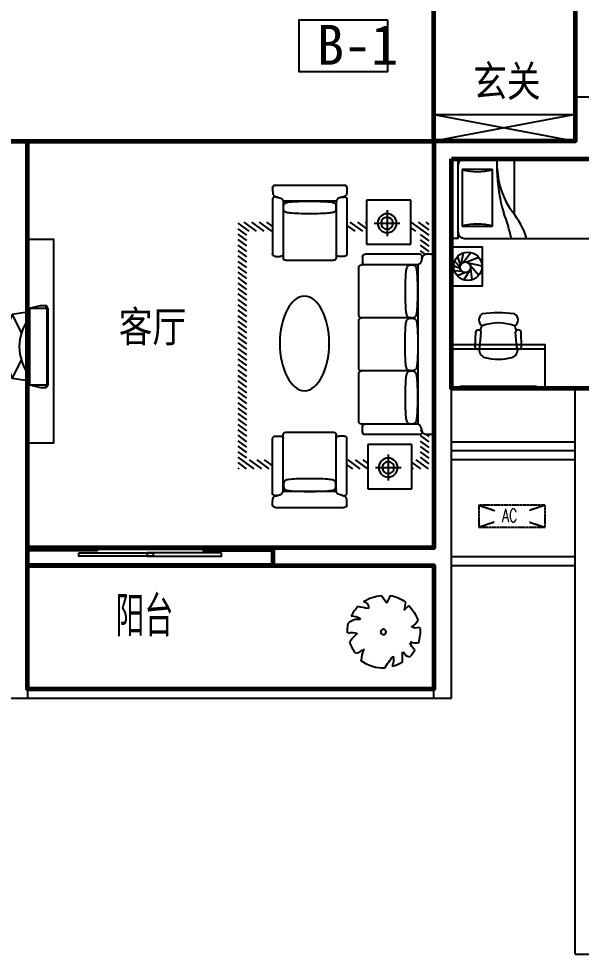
# Model space of a CAD drawing. Extents: x 4841515 to 4876615, y -1283548 to -1262748.
# Drawn here: x 4847616 to 4853985, y -1283548 to -1272962 of the extents above; entities that cross this region are included whole.
import ezdxf

# ---------------------------------------------------------------- set-up
doc = ezdxf.new("R2010")
doc.units = 0
doc.header["$MEASUREMENT"] = 0
doc.linetypes.add('DASH', pattern=[0.35, 0.25, -0.1])
doc.layers.get('0').update_dxf_attribs({"linetype": 'CONTINUOUS'})
for name, color, linetype in [('2', 2, 'CONTINUOUS'), ('F', 8, 'CONTINUOUS'), ('F1', 8, 'CONTINUOUS'), ('FURN', 8, 'CONTINUOUS'), ('I-FURN', 252, 'CONTINUOUS'), ('KTIAO', 124, 'CONTINUOUS'), ('PUB_TEXT', 7, 'CONTINUOUS'), ('WALL', 2, 'CONTINUOUS'), ('WINDOW', 4, 'CONTINUOUS'), ('阳台', 6, 'CONTINUOUS')]:
    doc.layers.add(name, color=color, linetype=linetype)
for name, color, linetype, lineweight in [('GT_卧室', 1, 'CONTINUOUS', 60), ('GT_客厅', 2, 'CONTINUOUS', 60), ('GT_玄关', 40, 'CONTINUOUS', 60), ('GT_过道', 30, 'CONTINUOUS', 60), ('GT_门', 245, 'CONTINUOUS', 60), ('GT_阳台', 6, 'CONTINUOUS', 60)]:
    doc.layers.add(name, color=color, linetype=linetype, lineweight=lineweight)
doc.styles.add('-黑体', font='simhei.ttf', dxfattribs={"width": 0.8})
doc.styles.add('_ROMANC', font='ROMANC', dxfattribs={"width": 0.6})
doc.styles.add('ATT', font='TXT')
doc.styles.add('DIM_FONT', font='SIMPLEX.shx', dxfattribs={"width": 0.8})
doc.styles.add('黑体', font='simhei.ttf')

# ---------------------------------------------------------------- blocks, each defined once
blk = doc.blocks.new('A$C4F080291')
at = {"layer": 'F'}
for p, q in [((240.4, 550), (240.4, 550)), ((248.1, 499.5), (240.4, 550)), ((275.1, 554.7), (248.1, 499.5))]:
    blk.add_line(p, q, dxfattribs=at)
blk.add_circle((272.1, 274), 19.8, dxfattribs=at)
for centre, radius, start, end in [((233.4, 481.7), 116.3, 169.87002, 201.86483), ((272.8, 276.6), 273.1, 96.76061, 124.31007), ((272.8, 276.6), 278.1, 63.11015, 89.54254), ((839.2, 406), 456.3, 164.92026, 173.01233), ((272.8, 276.6), 275.9, 135.99951, 161.053), ((134.7, 500.3), 67.4, 210.62515, 266.72966), ((517.8, 187.2), 304.2, 103.05369, 115.60698), ((272.8, 276.6), 271.8, 18.94599, 49.57486), ((84.2, 435.4), 100.1, 223.77231, 258.30766), ((509.9, 325.6), 45.2, 61.57441, 152.64411), ((272.8, 276.6), 275.1, 172.68302, 187.5085), ((-0.1, 415.8), 104.6, 271.84405, 306.19832), ((761.6, 841), 574.3, 239.46134, 247.43869), ((272.8, 276.6), 270.5, 348.54953, 7.23532), ((26.6, 315.8), 79.7, 250.6201, 294.53976), ((-626.5, 727), 846.1, 319.67521, 324.9454), ((467.3, 133.9), 114.2, 50.986, 89.7843), ((429.7, 160.9), 92.2, 1.88998, 64.194), ((272.8, 276.6), 271.3, 200.9099, 218.97531), ((179.8, 78.4), 121.1, 128.73075, 166.85289), ((-914.8, 167.6), 1018.9, 354.04005, 0.29866), ((273.9, 92.6), 155.6, 347.27587, 19.92692), ((405.1, 62.2), 84.7, 29.75734, 79.75378), ((272.8, 276.6), 273.3, 320.05745, 335.66153), ((-16.3, 178.2), 339.9, 328.37053, 343.63966), ((581, 162.3), 282.6, 196.39216, 210.73156), ((272.8, 276.6), 276.6, 230.95519, 270.05442), ((272.8, 276.6), 266.5, 284.13878, 304.99111)]:
    blk.add_arc(centre, radius, start, end, dxfattribs=at)
blk = doc.blocks.new('M_C5')
for p, q in [((-71, 21), (-106, 120)), ((-60, 63), (-50, 152)), ((-28, 86), (7, 160)), ((-9, 88), (59, 149)), ((12, 83), (112, 114)), ((-54, -14), (-154, 45)), ((26, 75), (152, 50)), ((42, 53), (156, -35)), ((48, 21), (102, -123)), ((-26, -30), (-153, -47)), ((14, -26), (-99, -126)), ((41, -2), (5, -160))]:
    blk.add_line(p, q)
for centre, radius in [((0, 0), 160), ((-11, 28), 60)]:
    blk.add_circle(centre, radius)
at = {"width": 0.8, "flags": 9}
for tag in ['XSIZE', 'YSIZE']:
    blk.add_attdef(tag, (0, 0), '', height=0.5, dxfattribs=at)
blk = doc.blocks.new('ddeq')
at = {"layer": 'FURN'}
for p, q in [((-900, 0), (0, 0)), ((0, -74), (0, 0)), ((-900, -74), (-900, 0)), ((-900, -74), (0, -74)), ((-900, -148), (-900, -1972)), ((-121, -120), (-762, -120)), ((-762, -120), (-762, -465)), ((-121, -465), (-121, -120)), ((0, -148), (0, -1972)), ((-762, -465), (-121, -465)), ((-160, -518), (0, -518)), ((-632, -715), (0, -715)), ((-74, -2046), (-826, -2046))]:
    blk.add_line(p, q, dxfattribs=at)
for centre, radius, start, end in [((-826, -148), 74, 90, 180), ((-74, -148), 74, 0, 90), ((-1354, -293), 616, 343.7398, 16.2602), ((471, -293), 616, 163.7398, 196.2602), ((-140, -2065), 1547, 89.2582, 107.8034), ((-68, -1423), 906, 92.5398, 126.0403), ((-1275, 1097), 1814, 281.9426, 291.4069), ((-1156, -18), 871, 287.0626, 309.5461), ((-826, -1972), 74, 180, 270), ((-74, -1972), 74, 270, 0)]:
    blk.add_arc(centre, radius, start, end, dxfattribs=at)
blk = doc.blocks.new('A$C0A224319')
at = {"layer": 'KTIAO', "linetype": 'DASH'}
for p, q in [((0, 250), (0, 0)), ((750, 250), (0, 250)), ((0, 250), (177, 191)), ((750, 250), (573, 191)), ((750, 0), (750, 250)), ((172, 57), (0, 0)), ((0, 0), (750, 0)), ((575, 58), (750, 0))]:
    blk.add_line(p, q, dxfattribs=at)
at = {"layer": 'KTIAO', "style": '_ROMANC', "width": 0.7}
blk.add_text('AC', height=148.6, rotation=360, dxfattribs=at).set_placement((261, 60))
at = {"layer": 'KTIAO', "style": 'DIM_FONT', "oblique": 360, "width": 0.6, "flags": 9}
for tag in ['YSIZE', 'XSIZE']:
    blk.add_attdef(tag, (0, 0), '', height=0.5, rotation=360, dxfattribs=at)
blk = doc.blocks.new('A$C0E8A3607')
for p, q in [((70, 205), (101, 402)), ((101, 402), (316, 296)), ((826, 402), (618, 296)), ((856, 205), (826, 402)), ((30, 205), (0, 81)), ((30, 205), (897, 205)), ((30, 205), (30, 0)), ((897, 205), (897, 0)), ((897, 205), (897, 0)), ((897, 205), (927, 81)), ((0, 81), (0, 16)), ((30, 0), (0, 16)), ((32, 10), (2, 25)), ((30, 10), (897, 10)), ((895, 10), (925, 25)), ((897, 0), (927, 16)), ((927, 81), (927, 16)), ((30, 0), (897, 0))]:
    blk.add_line(p, q)
for centre, radius, start, end in [((463, -508), 979, 68.2528, 111.7472), ((467, -193), 511, 50.9799, 129.0201)]:
    blk.add_arc(centre, radius, start, end)
blk = doc.blocks.new('沙发001')
for p, q in [((-990, 0), (990, 0)), ((-1306, -203), (-1406, -63)), ((-1277, -156), (-1349, -56)), ((-1216, -156), (-1287, -56)), ((-1154, -156), (-1226, -56)), ((-1093, -156), (-1164, -56)), ((-1031, -156), (-1103, -56)), ((-1019, -88), (-1041, -56)), ((-1020, -30), (-1020, -70)), ((-1020, -70), (-1020, -78)), ((-1020, -78), (-1019, -85)), ((-1019, -85), (-1018, -92)), ((-1018, -92), (-1017, -99)), ((-1017, -99), (-1015, -104)), ((-1015, -104), (-1013, -110)), ((1015, -104), (1013, -110)), ((1017, -99), (1015, -104)), ((1018, -92), (1017, -99)), ((1019, -85), (1018, -92)), ((1020, -78), (1019, -85)), ((1020, -30), (1020, -70)), ((1020, -70), (1020, -78)), ((1060, -156), (1020, -100)), ((1122, -156), (1050, -56)), ((1183, -156), (1112, -56)), ((1245, -156), (1173, -56)), ((1382, -262), (1235, -56)), ((1382, -176), (1296, -56)), ((1382, -90), (1358, -56)), ((-1334, -248), (-1406, -149)), ((-1017, -147), (-1020, -154)), ((-1020, -154), (-1020, -777)), ((-1013, -142), (-1017, -147)), ((-1013, -110), (-1011, -114)), ((-1009, -138), (-1013, -142)), ((-1011, -114), (-1007, -118)), ((-1003, -135), (-1009, -138)), ((-1007, -118), (-1004, -122)), ((-1004, -122), (-1000, -125)), ((-996, -133), (-1003, -135)), ((-1000, -125), (-995, -127)), ((-987, -133), (-996, -133)), ((-995, -127), (-990, -130)), ((-990, -130), (-985, -131)), ((-970, -156), (-989, -130)), ((-978, -134), (-987, -133)), ((-985, -131), (-980, -133)), ((-980, -133), (-974, -134)), ((-967, -137), (-978, -134)), ((-974, -134), (-968, -136)), ((-968, -136), (-963, -137)), ((-963, -137), (-957, -138)), ((-957, -138), (-952, -140)), ((-952, -140), (-946, -141)), ((-946, -141), (-941, -143)), ((-941, -143), (-936, -145)), ((-936, -145), (-931, -147)), ((-931, -147), (-926, -149)), ((-926, -149), (-921, -152)), ((-921, -152), (-916, -155)), ((-916, -155), (-912, -159)), ((-912, -159), (-908, -165)), ((-908, -165), (-905, -172)), ((-905, -172), (-902, -180)), ((-902, -180), (-901, -191)), ((900, -182), (-902, -182)), ((-901, -191), (-900, -203)), ((-900, -203), (-900, -820)), ((-890, -215), (-887, -211)), ((-887, -211), (-884, -207)), ((-884, -207), (-880, -203)), ((-880, -203), (-876, -200)), ((-876, -200), (-869, -197)), ((-869, -197), (-861, -195)), ((-861, -195), (-850, -193)), ((-850, -193), (-837, -191)), ((-837, -191), (-820, -189)), ((-820, -189), (-800, -187)), ((-800, -187), (-777, -186)), ((-777, -186), (-752, -184)), ((-752, -184), (-724, -183)), ((-724, -183), (-695, -182)), ((-695, -182), (-664, -182)), ((-664, -182), (-632, -181)), ((-632, -181), (-600, -181)), ((-600, -181), (-568, -181)), ((-568, -181), (-536, -182)), ((-536, -182), (-505, -182)), ((-505, -182), (-476, -183)), ((-476, -183), (-448, -184)), ((-448, -184), (-423, -186)), ((-423, -186), (-400, -187)), ((-400, -187), (-380, -189)), ((-380, -189), (-363, -191)), ((-363, -191), (-350, -193)), ((-350, -193), (-339, -195)), ((-339, -195), (-331, -197)), ((-331, -197), (-324, -200)), ((-324, -200), (-320, -203)), ((-320, -203), (-316, -207)), ((-316, -207), (-313, -211)), ((-313, -211), (-310, -215)), ((-287, -211), (-290, -215)), ((-284, -207), (-287, -211)), ((-280, -203), (-284, -207)), ((-276, -200), (-280, -203)), ((-269, -197), (-276, -200)), ((-261, -195), (-269, -197)), ((-250, -193), (-261, -195)), ((-237, -191), (-250, -193)), ((-220, -189), (-237, -191)), ((-200, -187), (-220, -189)), ((-177, -186), (-200, -187)), ((-152, -184), (-177, -186)), ((-124, -183), (-152, -184)), ((-95, -182), (-124, -183)), ((-64, -182), (-95, -182)), ((-32, -181), (-64, -182)), ((0, -181), (-32, -181)), ((32, -181), (0, -181)), ((64, -182), (32, -181)), ((95, -182), (64, -182)), ((124, -183), (95, -182)), ((152, -184), (124, -183)), ((177, -186), (152, -184)), ((200, -187), (177, -186)), ((220, -189), (200, -187)), ((237, -191), (220, -189)), ((250, -193), (237, -191)), ((261, -195), (250, -193)), ((269, -197), (261, -195)), ((276, -200), (269, -197)), ((280, -203), (276, -200)), ((284, -207), (280, -203)), ((287, -211), (284, -207)), ((290, -215), (287, -211)), ((310, -215), (313, -211)), ((313, -211), (316, -207)), ((316, -207), (320, -203)), ((320, -203), (324, -200)), ((324, -200), (331, -197)), ((331, -197), (339, -195)), ((339, -195), (350, -193)), ((350, -193), (363, -191)), ((363, -191), (380, -189)), ((380, -189), (400, -187)), ((400, -187), (423, -186)), ((423, -186), (448, -184)), ((448, -184), (476, -183)), ((476, -183), (505, -182)), ((505, -182), (536, -182)), ((536, -182), (568, -181)), ((568, -181), (600, -181)), ((600, -181), (632, -181)), ((632, -181), (664, -182)), ((664, -182), (695, -182)), ((695, -182), (724, -183)), ((724, -183), (752, -184)), ((752, -184), (777, -186)), ((777, -186), (800, -187)), ((800, -187), (820, -189)), ((820, -189), (837, -191)), ((837, -191), (850, -193)), ((850, -193), (861, -195)), ((861, -195), (869, -197)), ((869, -197), (876, -200)), ((876, -200), (880, -203)), ((880, -203), (884, -207)), ((884, -207), (887, -211)), ((887, -211), (890, -215)), ((901, -191), (900, -203)), ((900, -203), (900, -820)), ((902, -180), (901, -191)), ((905, -172), (902, -180)), ((908, -165), (905, -172)), ((912, -159), (908, -165)), ((916, -155), (912, -159)), ((921, -152), (916, -155)), ((926, -149), (921, -152)), ((931, -147), (926, -149)), ((936, -145), (931, -147)), ((941, -143), (936, -145)), ((946, -141), (941, -143)), ((952, -140), (946, -141)), ((957, -138), (952, -140)), ((963, -137), (957, -138)), ((968, -136), (963, -137)), ((967, -137), (978, -134)), ((974, -134), (968, -136)), ((980, -133), (974, -134)), ((978, -134), (987, -133)), ((985, -131), (980, -133)), ((990, -130), (985, -131)), ((987, -133), (996, -133)), ((995, -127), (990, -130)), ((1000, -125), (995, -127)), ((996, -133), (1003, -135)), ((1004, -122), (1000, -125)), ((1003, -135), (1009, -138)), ((1007, -118), (1004, -122)), ((1011, -114), (1007, -118)), ((1009, -138), (1013, -142)), ((1013, -110), (1011, -114)), ((1013, -142), (1017, -147)), ((1017, -147), (1020, -154)), ((1020, -154), (1020, -777)), ((1320, -262), (1282, -208)), ((-1632, -248), (-1132, -248)), ((-1632, -748), (-1632, -248)), ((-1396, -248), (-1406, -235)), ((-1132, -248), (-1132, -748)), ((-897, -241), (-896, -235)), ((-897, -247), (-897, -241)), ((-897, -253), (-897, -247)), ((-897, -259), (-897, -253)), ((-897, -265), (-897, -259)), ((-896, -270), (-897, -265)), ((-896, -235), (-895, -230)), ((-895, -276), (-896, -270)), ((-895, -230), (-893, -225)), ((-893, -281), (-895, -276)), ((-893, -225), (-892, -220)), ((-892, -286), (-893, -281)), ((-892, -220), (-890, -215)), ((-890, -291), (-892, -286)), ((-887, -295), (-890, -291)), ((-884, -299), (-887, -295)), ((-880, -303), (-884, -299)), ((-876, -306), (-880, -303)), ((-869, -308), (-876, -306)), ((-861, -311), (-869, -308)), ((-850, -313), (-861, -311)), ((-837, -315), (-850, -313)), ((-820, -317), (-837, -315)), ((-800, -319), (-820, -317)), ((-380, -317), (-400, -319)), ((-363, -315), (-380, -317)), ((-350, -313), (-363, -315)), ((-339, -311), (-350, -313)), ((-331, -308), (-339, -311)), ((-324, -306), (-331, -308)), ((-320, -303), (-324, -306)), ((-316, -299), (-320, -303)), ((-313, -295), (-316, -299)), ((-310, -291), (-313, -295)), ((-310, -215), (-308, -220)), ((-308, -286), (-310, -291)), ((-308, -220), (-307, -225)), ((-307, -281), (-308, -286)), ((-307, -225), (-305, -230)), ((-305, -276), (-307, -281)), ((-305, -230), (-304, -235)), ((-304, -270), (-305, -276)), ((-304, -235), (-303, -241)), ((-303, -265), (-304, -270)), ((-303, -241), (-303, -247)), ((-303, -247), (-303, -253)), ((-303, -253), (-303, -259)), ((-303, -259), (-303, -265)), ((-300, -251), (-300, -820)), ((-296, -235), (-297, -241)), ((-297, -241), (-297, -247)), ((-297, -247), (-297, -253)), ((-297, -253), (-297, -259)), ((-297, -259), (-297, -265)), ((-297, -265), (-296, -270)), ((-295, -230), (-296, -235)), ((-296, -270), (-295, -276)), ((-293, -225), (-295, -230)), ((-295, -276), (-293, -281)), ((-292, -220), (-293, -225)), ((-293, -281), (-292, -286)), ((-290, -215), (-292, -220)), ((-292, -286), (-290, -291)), ((-290, -291), (-287, -295)), ((-287, -295), (-284, -299)), ((-284, -299), (-280, -303)), ((-280, -303), (-276, -306)), ((-276, -306), (-269, -308)), ((-269, -308), (-261, -311)), ((-261, -311), (-250, -313)), ((-250, -313), (-237, -315)), ((-237, -315), (-220, -317)), ((-220, -317), (-200, -319)), ((200, -319), (220, -317)), ((220, -317), (237, -315)), ((237, -315), (250, -313)), ((250, -313), (261, -311)), ((261, -311), (269, -308)), ((269, -308), (276, -306)), ((276, -306), (280, -303)), ((280, -303), (284, -299)), ((284, -299), (287, -295)), ((287, -295), (290, -291)), ((292, -220), (290, -215)), ((290, -291), (292, -286)), ((293, -225), (292, -220)), ((292, -286), (293, -281)), ((295, -230), (293, -225)), ((293, -281), (295, -276)), ((296, -235), (295, -230)), ((295, -276), (296, -270)), ((297, -241), (296, -235)), ((296, -270), (297, -265)), ((297, -247), (297, -241)), ((297, -253), (297, -247)), ((297, -259), (297, -253)), ((297, -265), (297, -259)), ((300, -251), (300, -820)), ((303, -241), (304, -235)), ((303, -247), (303, -241)), ((303, -253), (303, -247)), ((303, -259), (303, -253)), ((303, -265), (303, -259)), ((304, -270), (303, -265)), ((304, -235), (305, -230)), ((305, -276), (304, -270)), ((305, -230), (307, -225)), ((307, -281), (305, -276)), ((307, -225), (308, -220)), ((308, -286), (307, -281)), ((308, -220), (310, -215)), ((310, -291), (308, -286)), ((313, -295), (310, -291)), ((316, -299), (313, -295)), ((320, -303), (316, -299)), ((324, -306), (320, -303)), ((331, -308), (324, -306)), ((339, -311), (331, -308)), ((350, -313), (339, -311)), ((363, -315), (350, -313)), ((380, -317), (363, -315)), ((400, -319), (380, -317)), ((820, -317), (800, -319)), ((837, -315), (820, -317)), ((850, -313), (837, -315)), ((861, -311), (850, -313)), ((869, -308), (861, -311)), ((876, -306), (869, -308)), ((880, -303), (876, -306)), ((884, -299), (880, -303)), ((887, -295), (884, -299)), ((890, -291), (887, -295)), ((890, -215), (892, -220)), ((892, -286), (890, -291)), ((892, -220), (893, -225)), ((893, -281), (892, -286)), ((893, -225), (895, -230)), ((895, -276), (893, -281)), ((895, -230), (896, -235)), ((896, -270), (895, -276)), ((896, -235), (897, -241)), ((897, -265), (896, -270)), ((897, -241), (897, -247)), ((897, -247), (897, -253)), ((897, -253), (897, -259)), ((897, -259), (897, -265)), ((1133, -262), (1633, -262)), ((1133, -762), (1133, -262)), ((1633, -262), (1633, -762)), ((-1393, -662), (-1393, -369)), ((-777, -320), (-800, -319)), ((-752, -321), (-777, -320)), ((-724, -323), (-752, -321)), ((-695, -323), (-724, -323)), ((-664, -324), (-695, -323)), ((-632, -325), (-664, -324)), ((-600, -325), (-632, -325)), ((-568, -325), (-600, -325)), ((-536, -324), (-568, -325)), ((-505, -323), (-536, -324)), ((-476, -323), (-505, -323)), ((-448, -321), (-476, -323)), ((-423, -320), (-448, -321)), ((-400, -319), (-423, -320)), ((-200, -319), (-177, -320)), ((-177, -320), (-152, -321)), ((-152, -321), (-124, -323)), ((-124, -323), (-95, -323)), ((-95, -323), (-64, -324)), ((-64, -324), (-32, -325)), ((-32, -325), (0, -325)), ((0, -325), (32, -325)), ((32, -325), (64, -324)), ((64, -324), (95, -323)), ((95, -323), (124, -323)), ((124, -323), (152, -321)), ((152, -321), (177, -320)), ((177, -320), (200, -319)), ((423, -320), (400, -319)), ((448, -321), (423, -320)), ((476, -323), (448, -321)), ((505, -323), (476, -323)), ((536, -324), (505, -323)), ((568, -325), (536, -324)), ((600, -325), (568, -325)), ((632, -325), (600, -325)), ((664, -324), (632, -325)), ((695, -323), (664, -324)), ((724, -323), (695, -323)), ((752, -321), (724, -323)), ((777, -320), (752, -321)), ((800, -319), (777, -320)), ((1372, -676), (1372, -383)), ((-1246, -516), (-1539, -516)), ((1518, -529), (1226, -529)), ((-1132, -748), (-1632, -748)), ((-1306, -889), (-1406, -750)), ((-1306, -975), (-1406, -836)), ((-1306, -804), (-1345, -748)), ((-990, -807), (-930, -807)), ((990, -807), (930, -807)), ((1633, -762), (1133, -762)), ((1382, -949), (1282, -809)), ((1382, -863), (1310, -762)), ((1382, -777), (1371, -762)), ((-1360, -985), (-1406, -922)), ((-870, -850), (-330, -850)), ((-270, -850), (270, -850)), ((330, -850), (870, -850)), ((1346, -985), (1282, -895)), ((-1844, -1795), (-1844, -1015)), ((-1814, -985), (-1774, -985)), ((-1774, -985), (-1766, -985)), ((-1766, -985), (-1758, -985)), ((-1758, -985), (-1751, -986)), ((-1751, -986), (-1745, -987)), ((-1745, -987), (-1739, -989)), ((-1739, -989), (-1734, -991)), ((-1734, -991), (-1729, -994)), ((-1729, -994), (-1725, -997)), ((-1725, -997), (-1722, -1001)), ((-1722, -1001), (-1719, -1005)), ((-1719, -1005), (-1716, -1010)), ((-1716, -1010), (-1714, -1015)), ((-1714, -1015), (-1712, -1020)), ((-1712, -1020), (-1711, -1025)), ((-1711, -1009), (-1709, -1002)), ((-1711, -1017), (-1711, -1009)), ((-1709, -1027), (-1711, -1017)), ((-1711, -1025), (-1709, -1031)), ((-1709, -1002), (-1706, -996)), ((-1707, -1038), (-1709, -1027)), ((-1709, -1031), (-1708, -1036)), ((-1708, -1036), (-1707, -1042)), ((-1707, -1042), (-1705, -1047)), ((-1706, -996), (-1702, -991)), ((-1705, -1047), (-1704, -1053)), ((-1704, -1053), (-1703, -1058)), ((-1703, -1058), (-1701, -1064)), ((-1702, -991), (-1697, -987)), ((-1697, -987), (-1690, -985)), ((-1690, -985), (-1066, -985)), ((-1036, -1015), (-1036, -1075)), ((995, -1015), (995, -1075)), ((1649, -985), (1025, -985)), ((1285, -985), (1282, -981)), ((1656, -987), (1649, -985)), ((1661, -991), (1656, -987)), ((1662, -1058), (1660, -1064)), ((1665, -996), (1661, -991)), ((1663, -1053), (1662, -1058)), ((1664, -1047), (1663, -1053)), ((1666, -1042), (1664, -1047)), ((1668, -1002), (1665, -996)), ((1666, -1038), (1668, -1027)), ((1667, -1036), (1666, -1042)), ((1668, -1031), (1667, -1036)), ((1669, -1009), (1668, -1002)), ((1668, -1027), (1670, -1017)), ((1670, -1025), (1668, -1031)), ((1670, -1017), (1669, -1009)), ((1671, -1020), (1670, -1025)), ((1673, -1015), (1671, -1020)), ((1675, -1010), (1673, -1015)), ((1678, -1005), (1675, -1010)), ((1681, -1001), (1678, -1005)), ((1684, -997), (1681, -1001)), ((1688, -994), (1684, -997)), ((1693, -991), (1688, -994)), ((1698, -989), (1693, -991)), ((1704, -987), (1698, -989)), ((1710, -986), (1704, -987)), ((1717, -985), (1710, -986)), ((1725, -985), (1717, -985)), ((1733, -985), (1725, -985)), ((1773, -985), (1733, -985)), ((1803, -1795), (1803, -1015)), ((-1701, -1064), (-1699, -1069)), ((-1699, -1069), (-1697, -1074)), ((-1697, -1074), (-1695, -1079)), ((-1695, -1079), (-1692, -1084)), ((-1692, -1084), (-1689, -1089)), ((-1689, -1089), (-1684, -1093)), ((-1684, -1093), (-1679, -1097)), ((-1679, -1097), (-1672, -1100)), ((-1672, -1100), (-1664, -1102)), ((-1664, -1102), (-1653, -1104)), ((-1662, -1102), (-1662, -1707)), ((-1653, -1104), (-1640, -1105)), ((-1653, -1168), (-1651, -1155)), ((-1651, -1155), (-1649, -1144)), ((-1649, -1144), (-1646, -1136)), ((-1646, -1136), (-1644, -1129)), ((-1644, -1129), (-1641, -1124)), ((-1641, -1124), (-1637, -1121)), ((-1640, -1105), (-1024, -1105)), ((-1637, -1121), (-1633, -1118)), ((-1633, -1118), (-1629, -1115)), ((-1629, -1115), (-1624, -1113)), ((-1624, -1113), (-1619, -1111)), ((-1619, -1111), (-1614, -1110)), ((-1614, -1110), (-1608, -1109)), ((-1608, -1109), (-1603, -1108)), ((-1603, -1108), (-1597, -1108)), ((-1597, -1108), (-1591, -1108)), ((-1591, -1108), (-1585, -1108)), ((-1585, -1108), (-1579, -1108)), ((-1579, -1108), (-1573, -1109)), ((-1573, -1109), (-1568, -1110)), ((-1568, -1110), (-1562, -1111)), ((-1562, -1111), (-1557, -1113)), ((-1557, -1113), (-1553, -1115)), ((-1553, -1115), (-1548, -1118)), ((-1548, -1118), (-1545, -1121)), ((-1545, -1121), (-1541, -1124)), ((-1541, -1124), (-1538, -1129)), ((-1538, -1129), (-1535, -1136)), ((-1535, -1136), (-1533, -1144)), ((-1533, -1144), (-1531, -1155)), ((-1531, -1155), (-1529, -1168)), ((-994, -1675), (-994, -1135)), ((953, -1675), (953, -1135)), ((1599, -1105), (983, -1105)), ((1490, -1155), (1488, -1168)), ((1492, -1144), (1490, -1155)), ((1494, -1136), (1492, -1144)), ((1497, -1129), (1494, -1136)), ((1500, -1124), (1497, -1129)), ((1503, -1121), (1500, -1124)), ((1507, -1118), (1503, -1121)), ((1512, -1115), (1507, -1118)), ((1516, -1113), (1512, -1115)), ((1521, -1111), (1516, -1113)), ((1527, -1110), (1521, -1111)), ((1532, -1109), (1527, -1110)), ((1538, -1108), (1532, -1109)), ((1544, -1108), (1538, -1108)), ((1550, -1108), (1544, -1108)), ((1556, -1108), (1550, -1108)), ((1562, -1108), (1556, -1108)), ((1567, -1109), (1562, -1108)), ((1573, -1110), (1567, -1109)), ((1578, -1111), (1573, -1110)), ((1583, -1113), (1578, -1111)), ((1588, -1115), (1583, -1113)), ((1592, -1118), (1588, -1115)), ((1596, -1121), (1592, -1118)), ((1600, -1124), (1596, -1121)), ((1612, -1104), (1599, -1105)), ((1603, -1129), (1600, -1124)), ((1605, -1136), (1603, -1129)), ((1608, -1144), (1605, -1136)), ((1610, -1155), (1608, -1144)), ((1612, -1168), (1610, -1155)), ((1623, -1102), (1612, -1104)), ((1621, -1102), (1621, -1707)), ((1631, -1100), (1623, -1102)), ((1638, -1097), (1631, -1100)), ((1643, -1093), (1638, -1097)), ((1648, -1089), (1643, -1093)), ((1651, -1084), (1648, -1089)), ((1654, -1079), (1651, -1084)), ((1656, -1074), (1654, -1079)), ((1658, -1069), (1656, -1074)), ((1660, -1064), (1658, -1069)), ((-1660, -1281), (-1659, -1253)), ((-1659, -1253), (-1658, -1227)), ((-1658, -1227), (-1656, -1204)), ((-1656, -1204), (-1655, -1185)), ((-1655, -1185), (-1653, -1168)), ((-1529, -1168), (-1527, -1185)), ((-1527, -1185), (-1525, -1204)), ((-1525, -1204), (-1524, -1227)), ((-1524, -1227), (-1522, -1253)), ((-1522, -1253), (-1521, -1281)), ((1481, -1253), (1480, -1281)), ((1483, -1227), (1481, -1253)), ((1484, -1204), (1483, -1227)), ((1486, -1185), (1484, -1204)), ((1488, -1168), (1486, -1185)), ((1614, -1185), (1612, -1168)), ((1615, -1204), (1614, -1185)), ((1617, -1227), (1615, -1204)), ((1618, -1253), (1617, -1227)), ((1619, -1281), (1618, -1253)), ((-1663, -1405), (-1662, -1373)), ((-1662, -1341), (-1661, -1310)), ((-1662, -1373), (-1662, -1341)), ((-1661, -1310), (-1660, -1281)), ((-1521, -1281), (-1520, -1310)), ((-1520, -1310), (-1520, -1341)), ((-1520, -1341), (-1519, -1373)), ((-1519, -1373), (-1519, -1405)), ((1479, -1341), (1478, -1373)), ((1478, -1373), (1478, -1405)), ((1480, -1281), (1479, -1310)), ((1479, -1310), (1479, -1341)), ((1620, -1310), (1619, -1281)), ((1621, -1341), (1620, -1310)), ((1621, -1373), (1621, -1341)), ((1622, -1405), (1621, -1373)), ((-1662, -1437), (-1663, -1405)), ((-1662, -1468), (-1662, -1437)), ((-1661, -1499), (-1662, -1468)), ((-1519, -1437), (-1520, -1468)), ((-1520, -1468), (-1520, -1499)), ((-1519, -1405), (-1519, -1437)), ((1478, -1405), (1478, -1437)), ((1478, -1437), (1479, -1468)), ((1479, -1468), (1479, -1499)), ((1620, -1499), (1621, -1468)), ((1621, -1437), (1622, -1405)), ((1621, -1468), (1621, -1437)), ((-1660, -1529), (-1661, -1499)), ((-1659, -1556), (-1660, -1529)), ((-1658, -1582), (-1659, -1556)), ((-1656, -1605), (-1658, -1582)), ((-1524, -1582), (-1525, -1605)), ((-1522, -1556), (-1524, -1582)), ((-1521, -1529), (-1522, -1556)), ((-1520, -1499), (-1521, -1529)), ((1479, -1499), (1480, -1529)), ((1480, -1529), (1481, -1556)), ((1481, -1556), (1483, -1582)), ((1483, -1582), (1484, -1605)), ((1615, -1605), (1617, -1582)), ((1617, -1582), (1618, -1556)), ((1618, -1556), (1619, -1529)), ((1619, -1529), (1620, -1499)), ((-1655, -1625), (-1656, -1605)), ((-1653, -1641), (-1655, -1625)), ((-1651, -1655), (-1653, -1641)), ((-1649, -1665), (-1651, -1655)), ((-1646, -1674), (-1649, -1665)), ((-1644, -1680), (-1646, -1674)), ((-1641, -1685), (-1644, -1680)), ((-1637, -1689), (-1641, -1685)), ((-1633, -1692), (-1637, -1689)), ((-1629, -1694), (-1633, -1692)), ((-1548, -1692), (-1553, -1694)), ((-1545, -1689), (-1548, -1692)), ((-1541, -1685), (-1545, -1689)), ((-1538, -1680), (-1541, -1685)), ((-1535, -1674), (-1538, -1680)), ((-1533, -1665), (-1535, -1674)), ((-1531, -1655), (-1533, -1665)), ((-1529, -1641), (-1531, -1655)), ((-1527, -1625), (-1529, -1641)), ((-1525, -1605), (-1527, -1625)), ((1484, -1605), (1486, -1625)), ((1486, -1625), (1488, -1641)), ((1488, -1641), (1490, -1655)), ((1490, -1655), (1492, -1665)), ((1492, -1665), (1494, -1674)), ((1494, -1674), (1497, -1680)), ((1497, -1680), (1500, -1685)), ((1500, -1685), (1503, -1689)), ((1503, -1689), (1507, -1692)), ((1507, -1692), (1512, -1694)), ((1588, -1694), (1592, -1692)), ((1592, -1692), (1596, -1689)), ((1596, -1689), (1600, -1685)), ((1600, -1685), (1603, -1680)), ((1603, -1680), (1605, -1674)), ((1605, -1674), (1608, -1665)), ((1608, -1665), (1610, -1655)), ((1610, -1655), (1612, -1641)), ((1612, -1641), (1614, -1625)), ((1614, -1625), (1615, -1605)), ((-1716, -1800), (-1714, -1795)), ((-1714, -1795), (-1712, -1790)), ((-1712, -1790), (-1711, -1784)), ((-1711, -1784), (-1709, -1779)), ((-1709, -1782), (-1711, -1792)), ((-1711, -1792), (-1711, -1800)), ((-1707, -1771), (-1709, -1782)), ((-1709, -1779), (-1708, -1773)), ((-1708, -1773), (-1707, -1767)), ((-1707, -1767), (-1705, -1762)), ((-1705, -1762), (-1704, -1756)), ((-1704, -1756), (-1703, -1751)), ((-1703, -1751), (-1701, -1746)), ((-1701, -1746), (-1699, -1740)), ((-1699, -1740), (-1697, -1735)), ((-1697, -1735), (-1695, -1730)), ((-1695, -1730), (-1692, -1725)), ((-1692, -1725), (-1689, -1721)), ((-1689, -1721), (-1684, -1717)), ((-1684, -1717), (-1679, -1713)), ((-1679, -1713), (-1672, -1710)), ((-1672, -1710), (-1664, -1707)), ((-1664, -1707), (-1653, -1705)), ((-1653, -1705), (-1640, -1705)), ((-1640, -1705), (-1024, -1705)), ((-1624, -1696), (-1629, -1694)), ((-1619, -1698), (-1624, -1696)), ((-1614, -1699), (-1619, -1698)), ((-1608, -1700), (-1614, -1699)), ((-1603, -1701), (-1608, -1700)), ((-1597, -1702), (-1603, -1701)), ((-1591, -1702), (-1597, -1702)), ((-1585, -1702), (-1591, -1702)), ((-1579, -1701), (-1585, -1702)), ((-1573, -1700), (-1579, -1701)), ((-1568, -1699), (-1573, -1700)), ((-1562, -1698), (-1568, -1699)), ((-1557, -1696), (-1562, -1698)), ((-1553, -1694), (-1557, -1696)), ((-1036, -1795), (-1036, -1735)), ((1599, -1705), (983, -1705)), ((995, -1795), (995, -1735)), ((1512, -1694), (1516, -1696)), ((1516, -1696), (1521, -1698)), ((1521, -1698), (1527, -1699)), ((1527, -1699), (1532, -1700)), ((1532, -1700), (1538, -1701)), ((1538, -1701), (1544, -1702)), ((1544, -1702), (1550, -1702)), ((1550, -1702), (1556, -1702)), ((1556, -1702), (1562, -1701)), ((1562, -1701), (1567, -1700)), ((1567, -1700), (1573, -1699)), ((1573, -1699), (1578, -1698)), ((1578, -1698), (1583, -1696)), ((1583, -1696), (1588, -1694)), ((1612, -1705), (1599, -1705)), ((1623, -1707), (1612, -1705)), ((1631, -1710), (1623, -1707)), ((1638, -1713), (1631, -1710)), ((1643, -1717), (1638, -1713)), ((1648, -1721), (1643, -1717)), ((1651, -1725), (1648, -1721)), ((1654, -1730), (1651, -1725)), ((1656, -1735), (1654, -1730)), ((1658, -1740), (1656, -1735)), ((1660, -1746), (1658, -1740)), ((1662, -1751), (1660, -1746)), ((1663, -1756), (1662, -1751)), ((1664, -1762), (1663, -1756)), ((1666, -1767), (1664, -1762)), ((1667, -1773), (1666, -1767)), ((1666, -1771), (1668, -1782)), ((1668, -1779), (1667, -1773)), ((1670, -1784), (1668, -1779)), ((1668, -1782), (1670, -1792)), ((1670, -1792), (1669, -1800)), ((1671, -1790), (1670, -1784)), ((1673, -1795), (1671, -1790)), ((1675, -1800), (1673, -1795)), ((-1814, -1825), (-1774, -1825)), ((-1774, -1825), (-1766, -1824)), ((-1766, -1824), (-1758, -1824)), ((-1758, -1824), (-1751, -1823)), ((-1751, -1823), (-1745, -1822)), ((-1745, -1822), (-1739, -1820)), ((-1739, -1820), (-1734, -1818)), ((-1734, -1818), (-1729, -1815)), ((-1729, -1815), (-1725, -1812)), ((-1725, -1812), (-1722, -1808)), ((-1722, -1808), (-1719, -1804)), ((-1719, -1804), (-1716, -1800)), ((-1711, -1800), (-1709, -1808)), ((-1709, -1808), (-1706, -1813)), ((-1706, -1813), (-1702, -1818)), ((-1702, -1818), (-1697, -1822)), ((-1697, -1822), (-1690, -1825)), ((-1690, -1825), (-1066, -1825)), ((-1306, -2005), (-1406, -1866)), ((-1306, -1919), (-1373, -1825)), ((-1306, -1834), (-1312, -1825)), ((1649, -1825), (1025, -1825)), ((1382, -1979), (1282, -1839)), ((1382, -1893), (1333, -1825)), ((1656, -1822), (1649, -1825)), ((1661, -1818), (1656, -1822)), ((1665, -1813), (1661, -1818)), ((1668, -1808), (1665, -1813)), ((1669, -1800), (1668, -1808)), ((1678, -1804), (1675, -1800)), ((1681, -1808), (1678, -1804)), ((1684, -1812), (1681, -1808)), ((1688, -1815), (1684, -1812)), ((1693, -1818), (1688, -1815)), ((1698, -1820), (1693, -1818)), ((1704, -1822), (1698, -1820)), ((1710, -1823), (1704, -1822)), ((1717, -1824), (1710, -1823)), ((1725, -1824), (1717, -1824)), ((1733, -1825), (1725, -1824)), ((1773, -1825), (1733, -1825)), ((-1306, -2091), (-1406, -1952)), ((1382, -2064), (1282, -1925)), ((1382, -2150), (1282, -2011)), ((-1274, -2220), (-1406, -2037)), ((1371, -2220), (1282, -2096)), ((-1336, -2220), (-1406, -2123)), ((-1397, -2220), (-1406, -2209)), ((-1213, -2220), (-1284, -2120)), ((-1151, -2220), (-1223, -2120)), ((-1090, -2220), (-1161, -2120)), ((-1028, -2220), (-1100, -2120)), ((-967, -2220), (-1038, -2120)), ((-905, -2220), (-977, -2120)), ((-844, -2220), (-915, -2120)), ((-782, -2220), (-854, -2120)), ((-721, -2220), (-792, -2120)), ((-659, -2220), (-731, -2120)), ((-598, -2220), (-669, -2120)), ((-536, -2220), (-608, -2120)), ((-475, -2220), (-546, -2120)), ((-413, -2220), (-485, -2120)), ((-352, -2220), (-423, -2120)), ((-290, -2220), (-362, -2120)), ((-228, -2220), (-300, -2120)), ((-167, -2220), (-239, -2120)), ((-105, -2220), (-177, -2120)), ((-44, -2220), (-116, -2120)), ((18, -2220), (-54, -2120)), ((79, -2220), (7, -2120)), ((141, -2220), (69, -2120)), ((202, -2220), (130, -2120)), ((264, -2220), (192, -2120)), ((325, -2220), (254, -2120)), ((387, -2220), (315, -2120)), ((448, -2220), (377, -2120)), ((510, -2220), (438, -2120)), ((571, -2220), (500, -2120)), ((633, -2220), (561, -2120)), ((694, -2220), (623, -2120)), ((756, -2220), (684, -2120)), ((817, -2220), (746, -2120)), ((879, -2220), (807, -2120)), ((940, -2220), (869, -2120)), ((1002, -2220), (930, -2120)), ((1063, -2220), (992, -2120)), ((1125, -2220), (1053, -2120)), ((1186, -2220), (1115, -2120)), ((1248, -2220), (1176, -2120)), ((1309, -2220), (1238, -2120))]:
    blk.add_line(p, q)
for centre, radius in [((-1393, -516), 107), ((1372, -529), 107), ((-1393, -516), 67.4), ((1372, -529), 67.4)]:
    blk.add_circle(centre, radius)
for centre, start, end in [((-990, -30), 90, 180), ((990, -30), 360, 90), ((-990, -777), 180, 270), ((-930, -777), 270, 360), ((-870, -820), 180, 270), ((-330, -820), 270, 360), ((-270, -820), 180, 270), ((270, -820), 270, 360), ((330, -820), 180, 270), ((870, -820), 270, 360), ((930, -777), 180, 270), ((990, -777), 270, 360), ((-1814, -1015), 90, 180), ((-1066, -1015), 0, 90), ((1025, -1015), 90, 180), ((1773, -1015), 0, 90), ((-1066, -1075), 270, 0), ((-1024, -1135), 0, 90), ((983, -1135), 90, 180), ((1025, -1075), 180, 270), ((-1024, -1675), 270, 0), ((983, -1675), 180, 270), ((-1814, -1795), 180, 270), ((-1066, -1735), 0, 90), ((-1066, -1795), 270, 0), ((1025, -1735), 90, 180), ((1025, -1795), 180, 270), ((1773, -1795), 270, 0)]:
    blk.add_arc(centre, 30, start, end)
blk.add_ellipse((12, -1464), major_axis=(-535, 0), ratio=0.522682)
blk = doc.blocks.new('12PSTG02')
at = {"color": 0, "linetype": 'ByBlock'}
for p, q in [((-5.882738, 11.493405), (-13.636493, 11.294805)), ((-4.996459, 9.562867), (-5.284204, 9.540568)), ((-5.73403, 9.170818), (-13.415554, 8.575543)), ((-5.73403, -9.170818), (-13.415554, -8.575543)), ((-5.882738, -11.493405), (-13.636493, -11.294805)), ((-4.996459, -9.562867), (-5.284204, -9.540568)), ((-4.996459, -9.562867), (-5.28099, -9.544821))]:
    blk.add_line(p, q, dxfattribs=at)
for centre, radius, start, end in [((-19.5, 6.311132), 3.452743, 30.392687, 149.607313), ((-13.097037, 9.970029), 1.4304, 112.156422, 257.133709), ((-6.286552, 10.301496), 1.258456, 296.04311, 71.283835), ((-4.647836, 5.578088), 4, 16.10866, 95), ((39.486083, 0), 62.486083, 172.590731, 187.409269), ((4.70097, 0), 22.70097, 159.208954, 200.791046), ((-12.998837, 0.943692), 7.999035, 97.334712, 116.212212), ((-28.187947, 0), 28.187947, 346.275006, 13.724994), ((-19.5, -6.311132), 3.452743, 210.392687, 329.607313), ((-12.998837, -1.056308), 7.999035, 243.61801, 261.904764), ((-13.097037, -9.970029), 1.4304, 102.866291, 247.843578), ((-6.286552, -10.301496), 1.258456, 288.716165, 63.95689), ((-4.647836, -5.578088), 4, 265, 343.89134)]:
    blk.add_arc(centre, radius, start, end, dxfattribs=at)
at = {"color": 0, "linetype": 'ByBlock', "style": 'ATT'}
for tag, p, flags in [('ITEM', (-22, -21), 3), ('ROOM_NUMBER', (-22, -29), 1)]:
    blk.add_attdef(tag, p, '', height=6, dxfattribs=dict(at, flags=flags))
blk = doc.blocks.new('-CHAI6')
at = {"xscale": 22.75, "yscale": 22.75, "zscale": 22.75}
blk.add_blockref('12PSTG02', (519, 28), dxfattribs=at)

msp = doc.modelspace()

# ---------------------------------------------------------------- linework, layer by layer
at = {"layer": '2'}
for p, q in [((4852515, -1279048), (4853915, -1279048)), ((4852515, -1279148), (4853915, -1279148))]:
    msp.add_line(p, q, dxfattribs=at)
at = {"layer": 'F'}
msp.add_line((4853915, -1274048), (4853915, -1274348), dxfattribs=at)
at = {"layer": 'FURN'}
for p, q in [((4852315, -1274048), (4853915, -1274048)), ((4853915, -1274048), (4852315, -1274348)), ((4852315, -1274048), (4853915, -1274348)), ((4852315, -1274048), (4852315, -1274348)), ((4852515, -1276648), (4853577, -1276648)), ((4853577, -1277148), (4853577, -1276648)), ((4852515, -1276698), (4853577, -1276698)), ((4853477, -1277123), (4852615, -1277123)), ((4852615, -1277123), (4852615, -1277148)), ((4853477, -1277123), (4853477, -1277148))]:
    msp.add_line(p, q, dxfattribs=at)
for points in [[(4847715, -1277761), (4848015, -1277761), (4848015, -1275461), (4847715, -1275461)], [(4852515, -1275986), (4852865, -1275986), (4852865, -1275548), (4852515, -1275548)]]:
    msp.add_lwpolyline(points, close=True, dxfattribs=at)
at = {"layer": 'GT_卧室'}
msp.add_lwpolyline([(4852515, -1274548), (4855915, -1274548), (4855915, -1277148), (4852515, -1277148), (4852515, -1274548)], dxfattribs=at)
at = {"layer": 'GT_客厅'}
msp.add_lwpolyline([(4847715, -1274348), (4852315, -1274348), (4852315, -1278948), (4847715, -1278948), (4847715, -1274348)], dxfattribs=at)
at = {"layer": 'GT_玄关'}
msp.add_lwpolyline([(4853915, -1272548), (4853915, -1274348), (4852315, -1274348), (4852315, -1272548), (4853915, -1272548)], dxfattribs=at)
at = {"layer": 'GT_过道'}
msp.add_lwpolyline([(4852315, -1272548), (4846965, -1272548), (4846965, -1266248), (4845915, -1266248), (4845915, -1274348), (4852315, -1274348), (4852315, -1272548)], dxfattribs=at)
at = {"layer": 'GT_门'}
msp.add_lwpolyline([(4847715, -1278948), (4850494, -1278948), (4850494, -1279148), (4847715, -1279148), (4847715, -1278948)], dxfattribs=at)
at = {"layer": 'GT_阳台'}
msp.add_lwpolyline([(4847715, -1279148), (4852315, -1279148), (4852315, -1280548), (4847715, -1280548), (4847715, -1279148)], dxfattribs=at)
at = {"layer": 'I-FURN', "color": 8}
for p, q in [((4852515, -1277148), (4852515, -1276648)), ((4853577, -1277148), (4852515, -1277148))]:
    msp.add_line(p, q, dxfattribs=at)
at = {"layer": 'PUB_TEXT'}
msp.add_lwpolyline([(4851795, -1272977), (4850785, -1272977), (4850785, -1273560), (4851795, -1273560)], close=True, dxfattribs=at)
at = {"layer": 'WALL'}
for p, q in [((4853915, -1273848), (4854115, -1273848)), ((4853915, -1274348), (4853915, -1273848)), ((4847715, -1274348), (4846915, -1274348)), ((4847715, -1274348), (4847715, -1278948)), ((4853915, -1274348), (4852315, -1274348)), ((4852315, -1278948), (4852315, -1274348)), ((4852515, -1274548), (4855915, -1274548)), ((4852515, -1280648), (4852515, -1274548)), ((4853915, -1277148), (4855915, -1277148)), ((4853915, -1281248), (4853915, -1277148)), ((4847715, -1278948), (4847715, -1279148)), ((4847715, -1278948), (4847715, -1278948)), ((4850494, -1278948), (4852315, -1278948)), ((4850494, -1278948), (4850494, -1279148)), ((4853915, -1283548), (4853915, -1279048)), ((4847715, -1279148), (4852315, -1279148)), ((4847715, -1279148), (4847715, -1280648)), ((4847715, -1279148), (4847715, -1279148)), ((4852315, -1280648), (4852315, -1279148)), ((4847515, -1280648), (4847715, -1280648)), ((4852315, -1280648), (4852515, -1280648)), ((4853915, -1283548), (4854115, -1283548)), ((4853915, -1283548), (4854115, -1283548))]:
    msp.add_line(p, q, dxfattribs=at)
at = {"layer": 'WINDOW'}
for p, q in [((4853915, -1277148), (4852515, -1277148)), ((4852515, -1277748), (4853915, -1277748)), ((4852515, -1277848), (4853915, -1277848)), ((4852515, -1277948), (4853915, -1277948)), ((4850494, -1279148), (4847715, -1279148))]:
    msp.add_line(p, q, dxfattribs=at)
for points in [[(4847715, -1278948), (4848505, -1278948), (4848505, -1278984), (4847715, -1278984)], [(4848298, -1279007), (4849139, -1279007), (4849139, -1279043), (4848298, -1279043)], [(4849912, -1279007), (4849070, -1279007), (4849070, -1279043), (4849912, -1279043)], [(4850494, -1278948), (4849705, -1278948), (4849705, -1278984), (4850494, -1278984)]]:
    msp.add_lwpolyline(points, close=True, dxfattribs=at)
at = {"layer": '阳台', "linetype": 'Continuous'}
for p, q in [((4847715, -1280548), (4852315, -1280548)), ((4847715, -1280648), (4852315, -1280648))]:
    msp.add_line(p, q, dxfattribs=at)

# ---------------------------------------------------------------- block references
at = {"layer": 'F', "xscale": -1.499999999858184, "yscale": 1.5, "zscale": 1.500000000004058, "rotation": 322.6991715607113}
msp.add_blockref('A$C4F080291', (4851820, -1280475), dxfattribs=at)
at = {"layer": 'F1', "rotation": 90}
msp.add_blockref('ddeq', (4852515, -1274548), dxfattribs=at)
at = {"layer": 'FURN', "extrusion": (0, 0, -1), "rotation": 90}
msp.add_blockref('沙发001', (-4852315, -1276648), dxfattribs=at)
at = {"layer": 'FURN', "extrusion": (0, 0, -1), "xscale": -1, "zscale": -1, "rotation": 270.0165242021829}
msp.add_blockref('M_C5', (-4852700, -1275764), dxfattribs=at)
at = {"layer": 'FURN', "xscale": -1, "rotation": 90}
msp.add_blockref('A$C0E8A3607', (4847944, -1276207), dxfattribs=at)
at = {"layer": 'FURN', "rotation": 270}
msp.add_blockref('-CHAI6', (4853018, -1276295), dxfattribs=at)
at = {"layer": 'KTIAO'}
msp.add_blockref('A$C0A224319', (4852825, -1278717), dxfattribs=at)

# ---------------------------------------------------------------- texts
at = {"layer": 'PUB_TEXT', "style": '黑体'}
msp.add_text('B-1', height=450.6, dxfattribs=at).set_placement((4850992, -1273483))
at = {"layer": 'PUB_TEXT'}
for s, height, style, width, p in [('玄关', 350, '黑体', 0.8, (4852760, -1273844)), ('客厅', 350, '黑体', 0.8, (4848748, -1276622)), ('阳台', 400, '-黑体', 0.6, (4848712, -1279907))]:
    msp.add_text(s, height=height, dxfattribs=dict(at, style=style, width=width)).set_placement(p)

doc.saveas('drawing.dxf')
